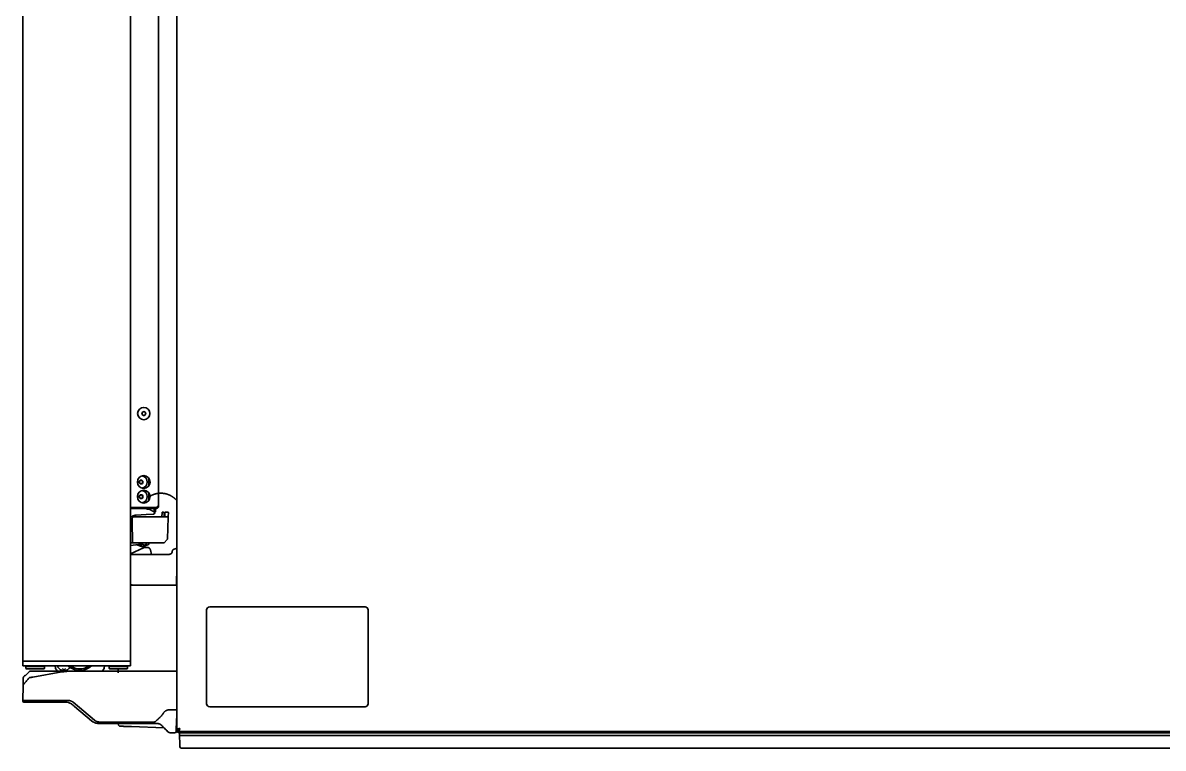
# Model space of a CAD drawing. Header units: inches. Extents: x 786 to 5593, y 691 to 5453.
# Drawn here: x 2128 to 2869, y 2755 to 3227 of the extents above; entities that cross this region are included whole.
import ezdxf

# ---------------------------------------------------------------- set-up
doc = ezdxf.new("R2010")
doc.units = ezdxf.units.IN
doc.layers.add('1', color=7, linetype='Continuous', true_color=0xffffff)
doc.layers.add('4', color=7, linetype='Continuous', true_color=0xffffff)

msp = doc.modelspace()

# ---------------------------------------------------------------- linework, layer by layer
at = {"layer": '1', "color": 7, "linetype": 'Continuous', "lineweight": 35}
for p, q in [((2128.22, 2811.65), (2128.22, 3926.16)), ((2198.22, 2811.65), (2198.22, 3926.16)), ((2228.22, 2767.25), (2228.22, 3912.86)), ((2216.42, 3881.66), (2216.42, 3221.73)), ((2216.42, 3221.73), (2216.42, 2913.65)), ((2210.01, 2930.78), (2210.01, 2925.53)), ((2210.01, 2921.28), (2210.01, 2916.03)), ((2216.39, 2913.3), (2216.42, 2912.74)), ((2199.41, 2905.9), (2198.15, 2905.08)), ((2212.33, 2911.65), (2198.22, 2911.65)), ((2213.71, 2910.85), (2198.22, 2910.85)), ((2208.38, 2907.05), (2201.89, 2906.71)), ((2204.59, 2910.85), (2208.34, 2910.65)), ((2213.12, 2907.3), (2208.38, 2907.05)), ((2212.33, 2911.65), (2212.58, 2911.65)), ((2212.58, 2911.65), (2214.44, 2911.65)), ((2214.44, 2909.85), (2213.17, 2909.85)), ((2214.62, 2910.85), (2213.71, 2910.85)), ((2214.07, 2908.9), (2214.07, 2908.29)), ((2214.51, 2910.85), (2214.51, 2908.85)), ((2214.62, 2911.65), (2214.62, 2910.85)), ((2216.2, 2912.73), (2216.42, 2912.74)), ((2218.53, 2905.6), (2218.57, 2906.06)), ((2218.57, 2906.06), (2218.73, 2907.89)), ((2218.73, 2907.89), (2218.77, 2908.41)), ((2218.97, 2908.6), (2219.55, 2908.6)), ((2220.05, 2908.1), (2220.06, 2907.66)), ((2220.06, 2907.66), (2220.09, 2905.84)), ((2210.72, 2905.63), (2210.72, 2905.6)), ((2215.72, 2905.6), (2215.72, 2905.63)), ((2220.09, 2905.84), (2220.09, 2905.6)), ((2205.2, 2887.82), (2198.15, 2886.83)), ((2205.31, 2886.35), (2202.37, 2887.43)), ((2205.84, 2888.6), (2205.84, 2888.59)), ((2209.83, 2887.5), (2206.68, 2886.35)), ((2209.99, 2887.74), (2209.99, 2888.6)), ((2350.64, 2847.02), (2249.64, 2847.02)), ((2247.64, 2845.02), (2247.64, 2784.02)), ((2352.64, 2784.02), (2352.64, 2845.02)), ((2128.22, 2811.65), (2130.22, 2811.65)), ((2128.22, 2808.65), (2128.22, 2811.65)), ((2130.22, 2811.65), (2128.22, 2811.65)), ((2130.22, 2811.65), (2196.22, 2811.65)), ((2196.22, 2811.65), (2130.22, 2811.65)), ((2196.22, 2811.65), (2198.22, 2811.65)), ((2198.22, 2811.65), (2196.22, 2811.65)), ((2198.22, 2811.65), (2198.22, 2808.65)), ((2130.22, 2808.65), (2128.22, 2808.65)), ((2130.47, 2808.65), (2130.22, 2808.4)), ((2130.22, 2808.65), (2196.22, 2808.65)), ((2130.22, 2808.4), (2130.22, 2806.9)), ((2142.22, 2808.4), (2130.22, 2808.4)), ((2130.22, 2806.9), (2130.47, 2806.65)), ((2136.22, 2806.9), (2130.22, 2806.9)), ((2130.47, 2806.65), (2136.22, 2806.65)), ((2134.72, 2801.37), (2153.57, 2804.69)), ((2135.42, 2805.15), (2157.7, 2805.15)), ((2142.22, 2806.9), (2136.22, 2806.9)), ((2136.22, 2806.65), (2141.97, 2806.65)), ((2142.22, 2808.4), (2141.97, 2808.65)), ((2141.97, 2806.65), (2142.22, 2806.9)), ((2142.22, 2806.9), (2142.22, 2808.4)), ((2149.22, 2808.65), (2149.5, 2807.06)), ((2150.47, 2805.72), (2150.48, 2805.15)), ((2150.95, 2808.25), (2150.95, 2808.05)), ((2152.65, 2806.17), (2152.65, 2806.21)), ((2157.25, 2806.21), (2157.25, 2806.17)), ((2160.84, 2805.15), (2164.91, 2805.15)), ((2165.89, 2805.15), (2174.74, 2805.15)), ((2174.74, 2805.15), (2211.59, 2805.15)), ((2179.83, 2805.15), (2179.84, 2805.72)), ((2180.94, 2807.06), (2181.22, 2808.65)), ((2184.47, 2808.65), (2184.22, 2808.4)), ((2184.22, 2808.4), (2184.22, 2806.9)), ((2196.22, 2808.4), (2184.22, 2808.4)), ((2184.22, 2806.9), (2184.47, 2806.65)), ((2190.22, 2806.9), (2184.22, 2806.9)), ((2184.47, 2806.65), (2190.22, 2806.65)), ((2196.22, 2806.9), (2190.22, 2806.9)), ((2190.22, 2806.65), (2195.97, 2806.65)), ((2196.22, 2808.4), (2195.97, 2808.65)), ((2195.97, 2806.65), (2196.22, 2806.9)), ((2198.22, 2808.65), (2196.22, 2808.65)), ((2196.22, 2806.9), (2196.22, 2808.4)), ((2211.59, 2805.15), (2223.98, 2805.15)), ((2223.98, 2805.15), (2228.16, 2805.15)), ((2128.15, 2786.15), (2128.32, 2795.89)), ((2128.32, 2795.89), (2128.41, 2800.74)), ((2128.15, 2786.15), (2135.15, 2786.15)), ((2128.16, 2785.88), (2128.15, 2786.15)), ((2155.78, 2785.15), (2128.91, 2785.15)), ((2135.15, 2786.15), (2157.7, 2786.15)), ((2160.91, 2784.98), (2174.81, 2773.32)), ((2172.78, 2773.02), (2161.66, 2782.35)), ((2223.66, 2780.15), (2226.55, 2780.15)), ((2226.55, 2780.15), (2227.93, 2780.15)), ((2227.93, 2780.15), (2228.16, 2780.15)), ((2249.64, 2782.02), (2350.64, 2782.02)), ((2219.12, 2777.29), (2219.33, 2777.65)), ((2228.05, 2773.97), (2227.91, 2765.88)), ((2213.27, 2771.15), (2177.92, 2771.15)), ((2178.02, 2772.15), (2213.27, 2772.15)), ((2178.89, 2771.15), (2178.82, 2771.15)), ((2218.17, 2770.13), (2218.03, 2770.27)), ((2226.14, 2765.15), (2224.4, 2765.15)), ((2227.97, 2769.54), (2228.03, 2769.5)), ((2228.15, 2772.27), (2228.02, 2772.31)), ((2228.15, 2772.28), (2228.14, 2772.28)), ((2228.15, 2769.87), (2228.15, 2769.87)), ((2228.15, 2766.93), (2228.15, 2767.09)), ((2228.15, 2766.75), (2228.15, 2766.93)), ((2228.95, 2766.75), (2228.15, 2766.75)), ((2228.95, 2766.93), (2228.95, 2767.09)), ((2228.95, 2766.93), (2228.95, 2766.75)), ((2228.95, 2766.75), (2229.3, 2766.75)), ((2228.96, 2766.75), (2229.14, 2766.75)), ((2228.96, 2765.95), (2228.96, 2766.75)), ((2229.14, 2765.95), (2228.96, 2765.95)), ((2229.3, 2766.75), (2229.14, 2766.75)), ((2229.3, 2765.95), (2229.14, 2765.95)), ((2229.15, 2767.15), (2229.84, 2767.15)), ((3049.13, 2766), (2229.44, 2766)), ((2229.95, 2765.15), (2229.95, 2765.95)), ((3047.64, 2765.2), (2229.95, 2765.2)), ((2229.95, 2765.15), (2233.95, 2765.15)), ((2230.27, 2756.11), (2229.95, 2765.15)), ((2233.95, 2765.15), (2229.95, 2765.15)), ((2233.95, 2765.15), (2319.96, 2765.15)), ((3047.37, 2763.3), (2230.02, 2763.3)), ((2233.95, 2755.15), (2231.27, 2755.15)), ((2319.64, 2755.15), (2233.95, 2755.15)), ((2319.64, 2755.15), (2955.94, 2755.14))]:
    msp.add_line(p, q, dxfattribs=at)
for centre, radius in [((2206.79, 2972.65), 4), ((2206.79, 2972.65), 1.25), ((2206.79, 2972.65), 1.15), ((2206.79, 2928.15), 4.15), ((2205.01, 2928.15), 1.25), ((2205.01, 2928.15), 1.15), ((2206.79, 2918.65), 4.15), ((2205.01, 2918.65), 1.25), ((2205.01, 2918.65), 1.15)]:
    msp.add_circle(centre, radius, dxfattribs=at)
for centre, radius, start, end in [((2205.01, 2928.15), 4, 277.74562, 82.26), ((2205.01, 2918.65), 4, 277.74562, 82.26), ((2202.15, 2901.71), 5, 93, 123.15382), ((2208.81, 2910.65), 0.2, 354.78409, 90), ((2213.07, 2908.29), 1, 273, 0), ((2218.97, 2908.4), 0.2, 90, 175), ((2219.55, 2908.1), 0.5, 1, 90), ((2205.09, 2888.57), 0.75, 278, 2), ((2205.99, 2890.7), 3.74, 309.37906, 326.46544), ((2249.64, 2845.02), 2, 90, 180), ((2350.64, 2845.02), 2, 0, 90), ((2151.47, 2807.41), 2, 190, 222.89584), ((2148.54, 2804.69), 2, 1, 42.89584), ((2151.35, 2808.25), 0.4, 90, 180), ((2151.35, 2808.05), 0.4, 180, 210.30118), ((2155.15, 2810.27), 4.8, 210.30118, 238.41865), ((2154.95, 2809.95), 3.78, 262.39595, 269.99653), ((2154.95, 2809.95), 3.78, 270.00345, 277.60407), ((2154.76, 2810.27), 4.8, 301.58373, 327.73823), ((2165.22, 2816.65), 11, 226.65375, 270), ((2165.22, 2816.65), 10, 233.12812, 270), ((2165.22, 2816.65), 11, 270, 313.34176), ((2165.22, 2816.65), 10, 270, 306.87188), ((2181.9, 2804.69), 2, 137.10416, 179), ((2178.97, 2807.41), 2, 317.10416, 350), ((2128.91, 2785.9), 0.75, 181, 270), ((2155.78, 2778.15), 7, 55.52809, 90), ((2249.64, 2784.02), 2, 180, 270), ((2350.64, 2784.02), 2, 270, 0), ((2177.92, 2779.15), 8, 230, 261.87342), ((2229.54, 2773.8), 1.5, 157.8745, 179), ((2224.4, 2768.15), 3, 230.30824, 270), ((2227.16, 2765.9), 0.75, 270, 359), ((2229.95, 2766.95), 1.8, 186.31547, 270), ((2231.51, 2769.15), 2, 215.96577, 227.82452), ((2229.95, 2767.75), 0.25, 0, 90), ((2231.27, 2756.15), 1, 182, 270)]:
    msp.add_arc(centre, radius, start, end, dxfattribs=at)
for centre, major_axis, ratio, start_param, end_param in [((2214.44, 2913.65), (0, 2), 0.990268, 3.141593, 4.712389), ((2205.99, 2890.72), (3.62, 0.87), 0.997235, 3.879272, 4.177379), ((2205.73, 2890.75), (0.81, 3.6), 0.902278, 3.129444, 3.24631), ((2205.44, 2890.75), (0.38, 3.67), 0.420739, 3.280106, 3.396972), ((2205.99, 2888.23), (0, -2), 0.999828, 5.934175, 6.632196), ((2205.7, 2890.72), (0.27, 3.72), 0.017407, 3.440796, 3.813517), ((2206.29, 2890.72), (0.27, -3.72), 0.017407, 5.611261, 5.983982), ((2206.55, 2890.75), (0.38, -3.67), 0.420739, 6.027806, 6.144672), ((2206.25, 2890.75), (0.81, -3.6), 0.902278, 6.178468, 6.295334), ((2206, 2890.72), (3.62, -0.87), 0.997235, 5.247399, 5.62012), ((2215.91, 2768.15), (-2.13, 2.11), 0.999844, 4.708305, 4.71975)]:
    msp.add_ellipse(centre, major_axis=major_axis, ratio=ratio, start_param=start_param, end_param=end_param, dxfattribs=at)
msp.add_rational_spline([(2210.93, 2919), (2212.22, 2919.75), (2213.57, 2920.31), (2214.96, 2920.67), (2216.41, 2920.82), (2219.74, 2921.18), (2223.01, 2920.47), (2225.84, 2918.79), (2228, 2916.42), (2228.04, 2916.38), (2228.09, 2916.34), (2228.14, 2916.31), (2228.2, 2916.28)], [1, 1, 1, 1, 1, 0.965343877151, 0.968694302166, 1.01005127505, 1.08941479579, 1.07286731984, 1.06368160608, 1.06185765452, 1.06739546515], degree=4, knots=[-0.441978, -0.441978, -0.441978, -0.441978, -0.441978, 0, 0, 0, 0, 0.982252, 0.982252, 0.982252, 0.982252, 1, 1, 1, 1, 1], dxfattribs=at)
for points, knots in [([(2208.34, 2910.65), (2208.36, 2910.65), (2208.39, 2910.65), (2208.45, 2910.65), (2208.47, 2910.65), (2208.53, 2910.64), (2208.56, 2910.64), (2208.61, 2910.64), (2208.64, 2910.64), (2208.69, 2910.64), (2208.72, 2910.63), (2208.77, 2910.63), (2208.8, 2910.63), (2208.85, 2910.63), (2208.87, 2910.63), (2208.92, 2910.62), (2208.95, 2910.62), (2209, 2910.62), (2209.02, 2910.62), (2209.07, 2910.62), (2209.09, 2910.61), (2209.14, 2910.61), (2209.16, 2910.61), (2209.21, 2910.61), (2209.23, 2910.61), (2209.3, 2910.6), (2209.34, 2910.6), (2209.42, 2910.6), (2209.46, 2910.6), (2209.52, 2910.59), (2209.54, 2910.59), (2209.57, 2910.59), (2209.59, 2910.59), (2209.64, 2910.59), (2209.67, 2910.58), (2209.73, 2910.58), (2209.76, 2910.58), (2209.8, 2910.58), (2209.83, 2910.58), (2209.86, 2910.57), (2209.87, 2910.57), (2209.88, 2910.57), (2209.89, 2910.57), (2209.91, 2910.57), (2209.93, 2910.57), (2209.94, 2910.57), (2209.95, 2910.57), (2209.95, 2910.57), (2209.96, 2910.57), (2209.96, 2910.57), (2209.97, 2910.57), (2209.97, 2910.57), (2209.97, 2910.57), (2209.97, 2910.57)], [0, 0, 0, 0, 0.031362, 0.031362, 0.062725, 0.062725, 0.094087, 0.094087, 0.125449, 0.125449, 0.156812, 0.156812, 0.188174, 0.188174, 0.219536, 0.219536, 0.250899, 0.250899, 0.282261, 0.282261, 0.313623, 0.313623, 0.344986, 0.344986, 0.376348, 0.376348, 0.439073, 0.439073, 0.501797, 0.501797, 0.53316, 0.53316, 0.564522, 0.564522, 0.627247, 0.627247, 0.689971, 0.689971, 0.752696, 0.752696, 0.784058, 0.784058, 0.815421, 0.815421, 0.878145, 0.878145, 0.909508, 0.909508, 0.94087, 0.94087, 0.972232, 0.972232, 1, 1, 1, 1]), ([(2208.35, 2910.57), (2208.35, 2910.6), (2208.35, 2910.62), (2208.34, 2910.65), (2208.34, 2910.65), (2208.34, 2910.65)], [0, 0, 0, 0, 0.5, 0.5, 1, 1, 1, 1]), ([(2209.97, 2910.57), (2210.02, 2910.57), (2210.08, 2910.56), (2210.19, 2910.52), (2210.24, 2910.5), (2210.29, 2910.48)], [0, 0, 0, 0, 0.5, 0.5, 1, 1, 1, 1]), ([(2213.68, 2909.56), (2213.74, 2909.53), (2213.8, 2909.49), (2213.89, 2909.39), (2213.93, 2909.34), (2214, 2909.23), (2214.03, 2909.16), (2214.06, 2909.04), (2214.07, 2908.97), (2214.07, 2908.9)], [0, 0, 0, 0, 0.25, 0.25, 0.5, 0.5, 0.75, 0.75, 1, 1, 1, 1]), ([(2216.41, 2912.54), (2216.41, 2912.44), (2216.39, 2912.34), (2216.35, 2912.13), (2216.31, 2912.03), (2216.26, 2911.91), (2216.25, 2911.88), (2216.22, 2911.83), (2216.18, 2911.76), (2216.14, 2911.69), (2216.05, 2911.55), (2215.98, 2911.46), (2215.88, 2911.36), (2215.85, 2911.34), (2215.81, 2911.3), (2215.75, 2911.25), (2215.68, 2911.19), (2215.53, 2911.1), (2215.43, 2911.04), (2215.29, 2910.98), (2215.26, 2910.97), (2215.21, 2910.95), (2215.18, 2910.94), (2215.09, 2910.91), (2214.98, 2910.88), (2214.86, 2910.87), (2214.77, 2910.86), (2214.74, 2910.85), (2214.68, 2910.85), (2214.65, 2910.85), (2214.62, 2910.85)], [0, 0, 0, 0, 0.125, 0.125, 0.25, 0.25, 0.28125, 0.28125, 0.3125, 0.375, 0.375, 0.5, 0.5, 0.53125, 0.53125, 0.5625, 0.625, 0.625, 0.75, 0.75, 0.78125, 0.78125, 0.8125, 0.8125, 0.875, 0.9375, 0.9375, 0.96875, 0.96875, 1, 1, 1, 1]), ([(2214.62, 2911.65), (2214.69, 2911.65), (2214.77, 2911.66), (2214.86, 2911.68), (2214.87, 2911.68), (2214.91, 2911.69), (2214.93, 2911.7), (2214.98, 2911.72), (2215.01, 2911.73), (2215.05, 2911.75), (2215.07, 2911.76), (2215.08, 2911.76)], [0, 0, 0, 0, 0.453001, 0.453001, 0.566251, 0.566251, 0.679502, 0.679502, 0.906002, 0.906002, 1, 1, 1, 1]), ([(2205.53, 2887.8), (2205.56, 2887.8), (2205.6, 2887.8), (2205.68, 2887.8), (2205.76, 2887.8), (2205.84, 2887.8), (2205.91, 2887.8), (2205.95, 2887.8), (2206.07, 2887.8), (2206.15, 2887.8), (2206.27, 2887.8), (2206.31, 2887.8), (2206.38, 2887.8), (2206.42, 2887.8), (2206.46, 2887.8)], [0, 0, 0, 0, 0.125, 0.125, 0.25, 0.375, 0.375, 0.5, 0.5, 0.75, 0.75, 0.875, 0.875, 1, 1, 1, 1]), ([(2209.99, 2887.74), (2209.99, 2887.73), (2209.99, 2887.72), (2209.99, 2887.71), (2209.99, 2887.7), (2209.99, 2887.69), (2209.98, 2887.67), (2209.98, 2887.65), (2209.97, 2887.64), (2209.96, 2887.61), (2209.95, 2887.6), (2209.94, 2887.58), (2209.93, 2887.57), (2209.91, 2887.55), (2209.9, 2887.55), (2209.9, 2887.54), (2209.87, 2887.52), (2209.85, 2887.51), (2209.83, 2887.5)], [0, 0, 0, 0, 0.0625, 0.0625, 0.125, 0.125, 0.25, 0.25, 0.375, 0.375, 0.5, 0.5, 0.625, 0.6875, 0.6875, 0.75, 0.75, 1, 1, 1, 1]), ([(2132.9, 2805.15), (2132.83, 2805.15), (2132.77, 2805.14), (2132.64, 2805.11), (2132.58, 2805.1), (2132.46, 2805.05), (2132.4, 2805.02), (2132.29, 2804.94), (2132.24, 2804.9), (2132.19, 2804.86)], [0, 0, 0, 0, 0.25, 0.25, 0.5, 0.5, 0.75, 0.75, 1, 1, 1, 1]), ([(2132.9, 2805.15), (2132.9, 2805.15), (2132.9, 2805.15), (2132.92, 2805.15), (2132.92, 2805.15), (2132.94, 2805.15), (2132.94, 2805.15), (2132.96, 2805.15), (2132.97, 2805.15), (2132.99, 2805.15), (2133, 2805.15), (2133.03, 2805.15), (2133.04, 2805.15), (2133.07, 2805.15), (2133.08, 2805.15), (2133.13, 2805.15), (2133.17, 2805.15), (2133.25, 2805.15), (2133.29, 2805.15), (2133.38, 2805.15), (2133.43, 2805.15), (2133.49, 2805.15), (2133.51, 2805.15), (2133.53, 2805.15), (2133.58, 2805.15), (2133.62, 2805.15), (2133.7, 2805.15), (2133.76, 2805.15), (2133.89, 2805.15), (2133.96, 2805.15), (2134.06, 2805.15), (2134.09, 2805.15), (2134.15, 2805.15), (2134.16, 2805.15), (2134.2, 2805.15), (2134.22, 2805.15), (2134.31, 2805.15), (2134.38, 2805.15), (2134.53, 2805.15), (2134.61, 2805.15), (2134.76, 2805.15), (2134.84, 2805.15), (2134.96, 2805.15), (2135, 2805.15), (2135.09, 2805.15), (2135.13, 2805.15), (2135.21, 2805.15), (2135.25, 2805.15), (2135.31, 2805.15), (2135.33, 2805.15), (2135.37, 2805.15), (2135.39, 2805.15), (2135.42, 2805.15)], [0, 0, 0, 0, 0.0625, 0.0625, 0.09375, 0.09375, 0.125, 0.125, 0.15625, 0.15625, 0.1875, 0.1875, 0.21875, 0.21875, 0.25, 0.25, 0.3125, 0.3125, 0.375, 0.375, 0.4375, 0.4375, 0.453125, 0.453125, 0.46875, 0.5, 0.5, 0.5625, 0.5625, 0.625, 0.625, 0.65625, 0.65625, 0.671875, 0.671875, 0.6875, 0.6875, 0.75, 0.75, 0.8125, 0.8125, 0.875, 0.875, 0.90625, 0.90625, 0.9375, 0.9375, 0.96875, 0.96875, 0.984375, 0.984375, 1, 1, 1, 1]), ([(2152.65, 2806.21), (2152.86, 2806.08), (2153.07, 2805.97), (2153.39, 2805.83), (2153.5, 2805.79), (2153.73, 2805.72), (2153.84, 2805.68), (2153.95, 2805.65)], [0, 0, 0, 0, 0.5, 0.5, 0.75, 0.75, 1, 1, 1, 1]), ([(2153.57, 2804.69), (2153.98, 2804.76), (2154.39, 2804.83), (2155, 2804.91), (2155.21, 2804.93), (2155.62, 2804.98), (2155.83, 2805), (2156.45, 2805.06), (2156.86, 2805.09), (2157.69, 2805.13), (2158.1, 2805.14), (2158.52, 2805.14)], [0, 0, 0, 0, 0.25, 0.25, 0.375, 0.375, 0.5, 0.5, 0.75, 0.75, 1, 1, 1, 1]), ([(2155.45, 2806.21), (2155.45, 2806.08), (2155.45, 2805.97), (2155.45, 2805.83), (2155.45, 2805.79), (2155.45, 2805.72), (2155.45, 2805.68), (2155.45, 2805.65)], [0, 0, 0, 0, 0.5, 0.5, 0.75, 0.75, 1, 1, 1, 1]), ([(2128.32, 2795.89), (2128.33, 2795.95), (2128.33, 2796.01), (2128.35, 2796.12), (2128.37, 2796.18), (2128.41, 2796.28), (2128.44, 2796.34), (2128.49, 2796.43), (2128.53, 2796.48), (2128.56, 2796.53)], [0, 0, 0, 0, 0.25, 0.25, 0.5, 0.5, 0.75, 0.75, 1, 1, 1, 1]), ([(2128.71, 2801.43), (2128.66, 2801.39), (2128.62, 2801.34), (2128.55, 2801.23), (2128.52, 2801.17), (2128.47, 2801.05), (2128.45, 2800.99), (2128.42, 2800.87), (2128.41, 2800.8), (2128.41, 2800.74)], [0, 0, 0, 0, 0.25, 0.25, 0.5, 0.5, 0.75, 0.75, 1, 1, 1, 1]), ([(2132.11, 2800.67), (2132.14, 2800.72), (2132.19, 2800.76), (2132.27, 2800.83), (2132.32, 2800.86), (2132.42, 2800.92), (2132.47, 2800.94), (2132.58, 2800.98), (2132.64, 2801), (2132.69, 2801.01)], [0, 0, 0, 0, 0.25, 0.25, 0.5, 0.5, 0.75, 0.75, 1, 1, 1, 1]), ([(2132.69, 2801.01), (2132.7, 2801.01), (2132.7, 2801.01), (2132.71, 2801.01), (2132.72, 2801.01), (2132.73, 2801.01), (2132.74, 2801.02), (2132.76, 2801.02), (2132.77, 2801.02), (2132.81, 2801.03), (2132.83, 2801.03), (2132.86, 2801.04), (2132.87, 2801.04), (2132.88, 2801.04), (2132.89, 2801.04), (2132.91, 2801.05), (2132.92, 2801.05), (2132.97, 2801.06), (2133, 2801.06), (2133.11, 2801.08), (2133.2, 2801.1), (2133.3, 2801.12), (2133.33, 2801.12), (2133.34, 2801.12), (2133.37, 2801.13), (2133.4, 2801.13), (2133.47, 2801.15), (2133.53, 2801.16), (2133.63, 2801.17), (2133.69, 2801.18), (2133.8, 2801.2), (2133.86, 2801.21), (2133.95, 2801.23), (2133.99, 2801.24), (2134.05, 2801.25), (2134.08, 2801.25), (2134.18, 2801.27), (2134.31, 2801.29), (2134.44, 2801.32), (2134.58, 2801.34), (2134.65, 2801.35), (2134.72, 2801.37)], [0, 0, 0, 0, 0.0625, 0.0625, 0.09375, 0.09375, 0.125, 0.125, 0.1875, 0.1875, 0.25, 0.25, 0.265625, 0.265625, 0.28125, 0.28125, 0.3125, 0.3125, 0.375, 0.375, 0.5, 0.515625, 0.515625, 0.53125, 0.53125, 0.5625, 0.5625, 0.625, 0.625, 0.6875, 0.6875, 0.75, 0.75, 0.78125, 0.78125, 0.8125, 0.8125, 0.875, 0.9375, 0.9375, 1, 1, 1, 1]), ([(2157.7, 2786.15), (2157.72, 2786.15), (2157.76, 2786.15), (2157.83, 2786.14), (2157.91, 2786.14), (2158, 2786.14), (2158.09, 2786.13), (2158.2, 2786.12), (2158.31, 2786.11), (2158.44, 2786.09), (2158.61, 2786.06), (2158.81, 2786.02), (2159.03, 2785.97), (2159.23, 2785.91), (2159.41, 2785.84), (2159.6, 2785.77), (2159.79, 2785.69), (2159.99, 2785.59), (2160.16, 2785.5), (2160.29, 2785.42), (2160.38, 2785.37), (2160.46, 2785.31), (2160.54, 2785.26), (2160.61, 2785.21), (2160.67, 2785.17), (2160.72, 2785.13), (2160.77, 2785.09), (2160.82, 2785.05), (2160.85, 2785.02), (2160.89, 2785), (2160.9, 2784.98), (2160.91, 2784.98)], [0, 0, 0, 0, 0.017064, 0.036815, 0.059249, 0.084363, 0.112153, 0.142614, 0.175746, 0.211544, 0.250008, 0.322378, 0.388152, 0.447354, 0.499999, 0.556663, 0.617207, 0.681642, 0.74999, 0.781923, 0.811844, 0.839751, 0.865643, 0.889519, 0.911376, 0.931211, 0.949024, 0.964812, 0.978571, 0.990302, 1, 1, 1, 1]), ([(2160.28, 2783.51), (2160.19, 2783.58), (2160.1, 2783.65), (2159.93, 2783.79), (2159.83, 2783.85), (2159.74, 2783.92)], [0, 0, 0, 0, 0.5, 0.5, 1, 1, 1, 1]), ([(2161.66, 2782.35), (2161.43, 2782.54), (2161.2, 2782.74), (2160.74, 2783.12), (2160.51, 2783.32), (2160.28, 2783.51)], [0, 0, 0, 0, 0.5, 0.5, 1, 1, 1, 1]), ([(2219.33, 2777.65), (2219.34, 2777.66), (2219.35, 2777.68), (2219.38, 2777.73), (2219.42, 2777.8), (2219.47, 2777.87), (2219.53, 2777.97), (2219.61, 2778.08), (2219.7, 2778.2), (2219.8, 2778.32), (2219.91, 2778.45), (2220.02, 2778.57), (2220.16, 2778.71), (2220.35, 2778.9), (2220.62, 2779.12), (2220.9, 2779.32), (2221.15, 2779.47), (2221.42, 2779.62), (2221.73, 2779.76), (2222.06, 2779.89), (2222.31, 2779.96), (2222.51, 2780.01), (2222.66, 2780.05), (2222.83, 2780.08), (2222.97, 2780.1), (2223.09, 2780.11), (2223.17, 2780.12), (2223.24, 2780.13), (2223.31, 2780.13), (2223.38, 2780.14), (2223.44, 2780.14), (2223.49, 2780.14), (2223.54, 2780.14), (2223.59, 2780.14), (2223.62, 2780.15), (2223.65, 2780.15), (2223.66, 2780.15)], [0, 0, 0, 0, 0.0061, 0.01531, 0.027667, 0.04322, 0.062032, 0.084179, 0.109751, 0.139649, 0.168791, 0.197137, 0.224648, 0.276341, 0.344632, 0.418422, 0.469345, 0.515612, 0.598152, 0.668476, 0.730211, 0.758888, 0.790823, 0.826032, 0.864529, 0.882031, 0.898505, 0.913948, 0.928354, 0.941722, 0.954048, 0.96533, 0.975568, 0.984759, 0.992903, 1, 1, 1, 1]), ([(2174.81, 2773.32), (2174.82, 2773.3), (2174.85, 2773.28), (2174.91, 2773.23), (2174.98, 2773.18), (2175.06, 2773.12), (2175.15, 2773.05), (2175.26, 2772.98), (2175.39, 2772.9), (2175.54, 2772.8), (2175.73, 2772.7), (2175.93, 2772.6), (2176.12, 2772.52), (2176.31, 2772.45), (2176.49, 2772.38), (2176.69, 2772.32), (2176.91, 2772.27), (2177.1, 2772.23), (2177.23, 2772.21), (2177.31, 2772.2), (2177.39, 2772.19), (2177.46, 2772.18), (2177.53, 2772.17), (2177.59, 2772.16), (2177.65, 2772.16), (2177.71, 2772.16), (2177.76, 2772.15), (2177.82, 2772.15), (2177.86, 2772.15), (2177.91, 2772.15), (2177.95, 2772.15), (2177.99, 2772.15), (2178.01, 2772.15), (2178.02, 2772.15)], [0, 0, 0, 0, 0.015307, 0.035184, 0.059623, 0.088618, 0.12216, 0.160242, 0.20286, 0.250007, 0.318362, 0.382801, 0.443341, 0.499998, 0.55265, 0.611855, 0.677626, 0.749989, 0.773387, 0.795826, 0.817305, 0.837824, 0.857382, 0.87598, 0.893616, 0.91029, 0.926001, 0.940748, 0.954531, 0.967348, 0.9792, 0.990084, 1, 1, 1, 1]), ([(2219.09, 2777.23), (2218.93, 2777.01), (2218.77, 2776.8), (2218.43, 2776.38), (2218.26, 2776.18), (2217.89, 2775.77), (2217.69, 2775.58), (2217.29, 2775.18), (2217.09, 2774.98), (2216.77, 2774.68), (2216.66, 2774.58), (2216.5, 2774.43), (2216.45, 2774.38), (2216.34, 2774.28), (2216.28, 2774.23), (2216.01, 2773.98), (2215.79, 2773.78), (2215.35, 2773.37), (2215.13, 2773.17), (2214.69, 2772.75), (2214.47, 2772.54), (2214.25, 2772.33)], [0, 0, 0, 0, 0.125, 0.125, 0.25, 0.25, 0.375, 0.375, 0.5, 0.5, 0.5625, 0.5625, 0.59375, 0.59375, 0.625, 0.625, 0.75, 0.75, 0.875, 0.875, 1, 1, 1, 1]), ([(2177.92, 2771.15), (2177.83, 2771.15), (2177.73, 2771.15), (2177.54, 2771.15), (2177.45, 2771.16), (2177.17, 2771.18), (2176.98, 2771.2), (2176.79, 2771.23)], [0, 0, 0, 0, 0.25, 0.25, 0.5, 0.5, 1, 1, 1, 1]), ([(2214.05, 2772.21), (2214.04, 2772.21), (2214.02, 2772.2), (2213.98, 2772.2), (2213.95, 2772.19), (2213.91, 2772.19), (2213.88, 2772.18), (2213.85, 2772.18), (2213.81, 2772.18), (2213.78, 2772.17), (2213.75, 2772.17), (2213.72, 2772.17), (2213.69, 2772.16), (2213.66, 2772.16), (2213.64, 2772.16), (2213.61, 2772.16), (2213.58, 2772.16), (2213.55, 2772.15), (2213.53, 2772.15), (2213.5, 2772.15), (2213.48, 2772.15), (2213.45, 2772.15), (2213.43, 2772.15), (2213.41, 2772.15), (2213.39, 2772.15), (2213.37, 2772.15), (2213.34, 2772.15), (2213.32, 2772.15), (2213.31, 2772.15), (2213.29, 2772.15), (2213.27, 2772.15), (2213.27, 2772.15)], [0, 0, 0, 0, 0.045822, 0.090837, 0.135046, 0.178447, 0.221042, 0.262828, 0.303807, 0.343977, 0.383338, 0.42189, 0.459633, 0.496565, 0.532688, 0.567999, 0.602498, 0.636186, 0.669061, 0.701124, 0.732373, 0.762807, 0.792428, 0.821233, 0.849223, 0.876396, 0.902752, 0.928292, 0.953013, 0.976916, 1, 1, 1, 1]), ([(2214.05, 2772.21), (2214.06, 2772.21), (2214.07, 2772.21), (2214.09, 2772.22), (2214.1, 2772.22), (2214.13, 2772.23), (2214.14, 2772.24), (2214.17, 2772.26), (2214.18, 2772.26), (2214.19, 2772.27), (2214.2, 2772.28), (2214.23, 2772.3), (2214.24, 2772.31), (2214.25, 2772.33)], [0, 0, 0, 0, 0.125, 0.125, 0.25, 0.25, 0.5, 0.5, 0.625, 0.625, 0.75, 0.75, 1, 1, 1, 1]), ([(2216.87, 2770.95), (2216.83, 2770.96), (2216.79, 2770.97), (2216.69, 2771), (2216.64, 2771.01), (2216.5, 2771.05), (2216.4, 2771.07), (2216.19, 2771.11), (2216.08, 2771.12), (2215.86, 2771.14), (2215.75, 2771.15), (2215.63, 2771.15)], [0, 0, 0, 0, 0.125, 0.125, 0.25, 0.25, 0.5, 0.5, 0.75, 0.75, 1, 1, 1, 1]), ([(2218.01, 2770.29), (2217.98, 2770.32), (2217.95, 2770.35), (2217.88, 2770.41), (2217.85, 2770.44), (2217.74, 2770.52), (2217.67, 2770.58), (2217.53, 2770.68), (2217.45, 2770.72), (2217.29, 2770.81), (2217.2, 2770.86), (2217.07, 2770.91), (2217.03, 2770.93), (2216.96, 2770.96), (2216.93, 2770.97), (2216.89, 2770.98), (2216.86, 2770.99), (2216.75, 2771.03), (2216.65, 2771.06), (2216.45, 2771.1), (2216.35, 2771.12), (2216.13, 2771.14), (2216.02, 2771.15), (2215.91, 2771.15)], [0, 0, 0, 0, 0.0625, 0.0625, 0.125, 0.125, 0.25, 0.25, 0.375, 0.375, 0.5, 0.5, 0.5625, 0.5625, 0.59375, 0.59375, 0.625, 0.625, 0.75, 0.75, 0.875, 0.875, 1, 1, 1, 1]), ([(2222.28, 2766.02), (2221.93, 2766.37), (2221.59, 2766.71), (2220.9, 2767.4), (2220.56, 2767.74), (2219.87, 2768.43), (2219.53, 2768.77), (2219.02, 2769.28), (2218.85, 2769.45), (2218.51, 2769.79), (2218.34, 2769.96), (2218.17, 2770.13)], [0, 0, 0, 0, 0.25, 0.25, 0.5, 0.5, 0.75, 0.75, 0.875, 0.875, 1, 1, 1, 1]), ([(2227, 2765.15), (2226.92, 2765.15), (2226.76, 2765.15), (2226.54, 2765.15), (2226.4, 2765.15), (2226.3, 2765.15), (2226.26, 2765.15), (2226.2, 2765.15), (2226.17, 2765.15), (2226.14, 2765.15)], [0, 0, 0, 0, 0.25, 0.5, 0.75, 0.75, 0.875, 0.875, 1, 1, 1, 1]), ([(2227.98, 2770.01), (2228, 2769.97), (2228.01, 2769.94), (2228.04, 2769.91), (2228.04, 2769.91), (2228.05, 2769.9), (2228.06, 2769.89), (2228.08, 2769.88), (2228.09, 2769.87), (2228.11, 2769.86), (2228.13, 2769.86), (2228.15, 2769.86)], [0, 0, 0, 0, 0.327638, 0.327638, 0.421517, 0.421517, 0.515396, 0.515396, 0.703154, 0.703154, 1, 1, 1, 1]), ([(2228.15, 2767.09), (2228.15, 2767.12), (2228.17, 2767.16), (2228.21, 2767.23), (2228.24, 2767.27), (2228.32, 2767.34), (2228.37, 2767.38), (2228.49, 2767.46), (2228.55, 2767.49), (2228.71, 2767.57), (2228.79, 2767.6), (2228.97, 2767.68), (2229.06, 2767.71), (2229.26, 2767.79), (2229.37, 2767.82), (2229.58, 2767.9), (2229.69, 2767.94), (2229.81, 2767.97)], [0, 0, 0, 0, 0.125, 0.125, 0.25, 0.25, 0.375, 0.375, 0.5, 0.5, 0.625, 0.625, 0.75, 0.75, 0.875, 0.875, 1, 1, 1, 1]), ([(2228.95, 2767.09), (2228.95, 2767.16), (2228.98, 2767.23), (2229.07, 2767.38), (2229.14, 2767.46), (2229.3, 2767.6), (2229.4, 2767.68), (2229.63, 2767.82), (2229.75, 2767.9), (2229.87, 2767.97)], [0, 0, 0, 0, 0.25, 0.25, 0.5, 0.5, 0.75, 0.75, 1, 1, 1, 1]), ([(2230.18, 2767.66), (2230.11, 2767.54), (2230.03, 2767.42), (2229.89, 2767.19), (2229.81, 2767.09), (2229.66, 2766.93), (2229.59, 2766.86), (2229.44, 2766.77), (2229.37, 2766.75), (2229.3, 2766.75)], [0, 0, 0, 0, 0.25, 0.25, 0.5, 0.5, 0.75, 0.75, 1, 1, 1, 1]), ([(2230.18, 2767.6), (2230.14, 2767.49), (2230.11, 2767.37), (2230.03, 2767.16), (2230, 2767.05), (2229.92, 2766.85), (2229.89, 2766.76), (2229.81, 2766.58), (2229.78, 2766.5), (2229.7, 2766.35), (2229.66, 2766.28), (2229.59, 2766.16), (2229.55, 2766.11), (2229.48, 2766.03), (2229.44, 2766), (2229.37, 2765.96), (2229.33, 2765.95), (2229.3, 2765.95)], [0, 0, 0, 0, 0.125, 0.125, 0.25, 0.25, 0.375, 0.375, 0.5, 0.5, 0.625, 0.625, 0.75, 0.75, 0.875, 0.875, 1, 1, 1, 1]), ([(2229.81, 2767.97), (2229.82, 2767.98), (2229.84, 2767.98), (2229.88, 2767.99), (2229.92, 2767.99), (2229.94, 2768), (2229.95, 2768)], [0, 0, 0, 0, 0.244951, 0.494182, 0.746344, 1, 1, 1, 1]), ([(2230.2, 2767.75), (2230.2, 2767.73), (2230.2, 2767.71), (2230.2, 2767.67), (2230.19, 2767.63), (2230.18, 2767.61), (2230.18, 2767.6)], [0, 0, 0, 0, 0.253656, 0.505818, 0.755049, 1, 1, 1, 1])]:
    msp.add_open_spline(points, degree=3, knots=knots, dxfattribs=at)
for points, degree in [([(2213.75, 2908.56), (2210.29, 2910.48)], 1), ([(2216.42, 2912.74), (2216.42, 2912.67), (2216.42, 2912.61), (2216.41, 2912.54)], 3), ([(2128.71, 2801.43), (2132.19, 2804.86)], 1), ([(2153.89, 2806.65), (2153.91, 2806.65), (2153.97, 2806.64), (2154.04, 2806.64), (2154.11, 2806.63), (2154.18, 2806.63), (2154.25, 2806.64), (2154.32, 2806.64), (2154.37, 2806.65), (2154.39, 2806.65)], 3), ([(2154.45, 2805.65), (2154.45, 2805.67), (2154.45, 2805.7), (2154.45, 2805.75), (2154.45, 2805.8), (2154.45, 2805.87), (2154.45, 2805.93), (2154.45, 2806.01), (2154.45, 2806.09), (2154.45, 2806.17), (2154.45, 2806.21)], 3), ([(2155.39, 2806.65), (2155.41, 2806.65), (2155.46, 2806.64), (2155.53, 2806.64), (2155.6, 2806.63), (2155.67, 2806.63), (2155.75, 2806.64), (2155.82, 2806.64), (2155.86, 2806.65), (2155.89, 2806.65)], 3), ([(2155.95, 2805.65), (2156.01, 2805.67), (2156.12, 2805.7), (2156.28, 2805.75), (2156.44, 2805.8), (2156.59, 2805.87), (2156.74, 2805.93), (2156.9, 2806.01), (2157.07, 2806.09), (2157.19, 2806.17), (2157.25, 2806.21)], 3), ([(2157.7, 2805.15), (2158.05, 2805.15), (2158.41, 2805.15), (2158.76, 2805.15)], 3), ([(2158.78, 2805.15), (2159.47, 2805.15), (2160.16, 2805.15), (2160.84, 2805.15)], 3), ([(2164.91, 2805.15), (2165.4, 2805.15), (2165.89, 2805.15)], 2), ([(2132.11, 2800.67), (2128.56, 2796.53)], 1), ([(2219.09, 2777.23), (2219.1, 2777.25), (2219.11, 2777.27), (2219.12, 2777.29)], 3), ([(2214.05, 2771.15), (2213.79, 2771.15), (2213.53, 2771.15), (2213.27, 2771.15)], 3), ([(2215.91, 2771.15), (2215.76, 2771.15), (2215.45, 2771.15), (2214.99, 2771.15), (2214.52, 2771.15), (2214.21, 2771.15), (2214.05, 2771.15)], 3), ([(2222.48, 2765.84), (2222.41, 2765.9), (2222.34, 2765.96), (2222.28, 2766.02)], 3), ([(2228.15, 2771.57), (2228.01, 2771.58)], 1), ([(2228.15, 2767.09), (2228.95, 2767.09)], 1), ([(2229.3, 2765.95), (2229.3, 2766.75)], 1), ([(2230.2, 2767.75), (2230.2, 2767.72), (2230.2, 2767.69), (2230.18, 2767.66)], 3)]:
    msp.add_open_spline(points, degree=degree, dxfattribs=at)
at = {"layer": '4', "color": 7, "linetype": 'Continuous', "lineweight": 35}
for p, q in [((2220.43, 2905.6), (2220.46, 2906.43)), ((2220.46, 2906.43), (2220.51, 2907.67)), ((2220.51, 2907.67), (2220.52, 2908.11)), ((2221.02, 2908.6), (2222.28, 2908.6)), ((2222.74, 2906.4), (2222.69, 2905.08)), ((2222.78, 2907.64), (2222.74, 2906.4)), ((2222.78, 2907.97), (2222.78, 2908.11)), ((2222.78, 2907.73), (2222.78, 2907.64)), ((2222.79, 2907.95), (2222.79, 2907.85)), ((2222.79, 2907.85), (2222.79, 2907.89)), ((2199.26, 2904.01), (2199.26, 2903.2)), ((2199.44, 2889.08), (2199.26, 2902.37)), ((2200.35, 2905.6), (2205.88, 2905.6)), ((2205.88, 2905.6), (2215.79, 2905.6)), ((2215.79, 2905.6), (2218.53, 2905.6)), ((2215.79, 2905.6), (2222.19, 2905.6)), ((2219.6, 2905.6), (2220.43, 2905.6)), ((2220.82, 2905.6), (2220.92, 2905.6)), ((2222.69, 2905.08), (2222.21, 2891.2)), ((2198.19, 2888.6), (2198.15, 2888.6)), ((2198.15, 2881.45), (2206.55, 2885.36)), ((2199.94, 2888.6), (2198.19, 2888.6)), ((2201.7, 2888.6), (2199.94, 2888.6)), ((2215.79, 2888.6), (2201.7, 2888.6)), ((2211.09, 2884.16), (2211.9, 2881.15)), ((2219.94, 2888.74), (2215.79, 2888.6)), ((2222.06, 2890.87), (2219.94, 2888.74)), ((2226.56, 2884.57), (2227.82, 2885.02)), ((2198.16, 2881.15), (2223.27, 2881.15)), ((2228.15, 2870.58), (2228.15, 2870.59)), ((2228.15, 2866.89), (2228.06, 2861.64)), ((2199.29, 2861.15), (2198.15, 2861.15)), ((2227.56, 2861.15), (2199.29, 2861.15)), ((2228.15, 2861.05), (2225.29, 2861.15)), ((2225.4, 2861.15), (2225.36, 2861.14)), ((2228.15, 2861.15), (2227.56, 2861.15)), ((2190.22, 2804.15), (2190.22, 2806.65)), ((2190.15, 2770.92), (2190.15, 2771.15)), ((2219.87, 2768.43), (2198.84, 2769.17)), ((2228.15, 2768.15), (2227.95, 2768.15))]:
    msp.add_line(p, q, dxfattribs=at)
for centre, radius, start, end in [((2221.02, 2908.1), 0.5, 160.46188, 178), ((2221.02, 2908.1), 0.5, 90, 160.46188), ((2222.19, 2905.1), 0.5, 358, 90), ((2221.71, 2891.22), 0.5, 315, 358), ((2199.94, 2889.1), 0.5, 182, 270), ((2209.16, 2883.65), 2, 63.48281, 90), ((2209.16, 2883.65), 2, 15, 28.53984), ((2227.9, 2884.79), 0.25, 0, 110), ((2226.11, 2860.65), 0.5, 90, 107.61328), ((2191.65, 2770.92), 1.5, 180, 246.71775), ((2191.65, 2770.92), 1.5, 246.71775, 268)]:
    msp.add_arc(centre, radius, start, end, dxfattribs=at)
for centre, major_axis, ratio, start_param, end_param in [((2206.59, 2885.09), (-2.18, 61.56), 0.113636, 1.258201, 1.282274), ((2227.81, 2861.64), (-0.25, 0.004), 0.765996, 1.584166, 3.141593), ((2227.72, 2861.45), (-0.161, 0.192), 0.60812, 2.197927, 3.141593)]:
    msp.add_ellipse(centre, major_axis=major_axis, ratio=ratio, start_param=start_param, end_param=end_param, dxfattribs=at)
for points, degree, knots in [([(2222.28, 2908.6), (2222.31, 2908.6), (2222.34, 2908.59), (2222.41, 2908.58), (2222.44, 2908.57), (2222.5, 2908.55), (2222.53, 2908.53), (2222.58, 2908.5), (2222.6, 2908.48), (2222.65, 2908.43), (2222.67, 2908.41), (2222.71, 2908.36), (2222.72, 2908.33), (2222.75, 2908.27), (2222.76, 2908.24), (2222.77, 2908.18), (2222.78, 2908.14), (2222.78, 2908.11)], 3, [0, 0, 0, 0, 0.125, 0.125, 0.25, 0.25, 0.375, 0.375, 0.5, 0.5, 0.625, 0.625, 0.75, 0.75, 0.875, 0.875, 1, 1, 1, 1]), ([(2222.78, 2908.11), (2222.78, 2908.11), (2222.78, 2908.11), (2222.78, 2908.11), (2222.78, 2908.11), (2222.78, 2908.11), (2222.78, 2908.11), (2222.78, 2908.11), (2222.78, 2908.1), (2222.78, 2908.1), (2222.78, 2908.1), (2222.78, 2908.1), (2222.78, 2908.09), (2222.78, 2908.09), (2222.78, 2908.09), (2222.78, 2908.09), (2222.78, 2908.08), (2222.78, 2908.08), (2222.78, 2908.08), (2222.78, 2908.07), (2222.78, 2908.07), (2222.78, 2908.06), (2222.78, 2908.05), (2222.79, 2908.03), (2222.79, 2908.02), (2222.79, 2908), (2222.79, 2907.99), (2222.79, 2907.98), (2222.79, 2907.97), (2222.79, 2907.96), (2222.79, 2907.95), (2222.79, 2907.95)], 3, [0, 0, 0, 0, 0.029683, 0.058828, 0.087439, 0.115518, 0.14307, 0.170096, 0.196598, 0.222578, 0.248037, 0.272976, 0.297397, 0.321298, 0.344681, 0.367544, 0.389889, 0.411714, 0.433018, 0.453802, 0.474064, 0.493804, 0.598854, 0.694698, 0.748573, 0.799072, 0.846158, 0.889804, 0.929992, 0.966719, 1, 1, 1, 1]), ([(2200.35, 2905.6), (2200.14, 2905.57), (2199.93, 2905.51), (2199.64, 2905.31), (2199.39, 2904.93), (2199.3, 2904.59), (2199.26, 2904.01)], 3, [0, 0, 0, 0, 0.180766, 0.414511, 0.692872, 1, 1, 1, 1]), ([(2206.55, 2885.36), (2206.56, 2885.37), (2206.57, 2885.37), (2206.6, 2885.39), (2206.62, 2885.4), (2206.64, 2885.41), (2206.67, 2885.41), (2206.69, 2885.42), (2206.71, 2885.43), (2206.74, 2885.44), (2206.76, 2885.45), (2206.78, 2885.46), (2206.81, 2885.47), (2206.83, 2885.48), (2206.85, 2885.49), (2206.88, 2885.49), (2206.9, 2885.5), (2206.92, 2885.51), (2206.95, 2885.52), (2206.97, 2885.52), (2207, 2885.53), (2207.02, 2885.54), (2207.04, 2885.54), (2207.07, 2885.55), (2207.09, 2885.56), (2207.12, 2885.56), (2207.14, 2885.57), (2207.16, 2885.57), (2207.19, 2885.58), (2207.21, 2885.58), (2207.24, 2885.59), (2207.26, 2885.59), (2207.28, 2885.6), (2207.31, 2885.6), (2207.33, 2885.61), (2207.36, 2885.61), (2207.38, 2885.61), (2207.41, 2885.62), (2207.43, 2885.62), (2207.45, 2885.62), (2207.48, 2885.63), (2207.5, 2885.63), (2207.53, 2885.63), (2207.55, 2885.63), (2207.58, 2885.64), (2207.6, 2885.64), (2207.63, 2885.64), (2207.65, 2885.64), (2207.67, 2885.64), (2207.7, 2885.64), (2207.72, 2885.64), (2207.75, 2885.64), (2207.77, 2885.65), (2207.8, 2885.65), (2207.81, 2885.65), (2207.82, 2885.65)], 3, [0, 0, 0, 0, 0.019176, 0.03834, 0.057492, 0.076632, 0.09576, 0.114876, 0.133981, 0.153073, 0.172153, 0.191221, 0.210278, 0.229322, 0.248355, 0.267375, 0.286384, 0.305381, 0.324366, 0.343339, 0.3623, 0.38125, 0.400187, 0.419113, 0.438027, 0.456929, 0.47582, 0.494698, 0.513565, 0.53242, 0.551263, 0.570095, 0.588915, 0.607723, 0.626519, 0.645304, 0.664077, 0.682838, 0.701588, 0.720325, 0.739052, 0.757766, 0.776469, 0.79516, 0.81384, 0.832508, 0.851165, 0.86981, 0.888443, 0.907065, 0.925675, 0.944273, 0.96286, 0.981436, 1, 1, 1, 1]), ([(2207.82, 2885.65), (2207.92, 2885.65), (2208.02, 2885.65), (2208.26, 2885.65), (2208.4, 2885.65), (2208.66, 2885.65), (2208.77, 2885.65), (2208.96, 2885.65), (2209.03, 2885.65), (2209.13, 2885.65), (2209.16, 2885.65), (2209.16, 2885.65)], 3, [0, 0, 0, 0, 0.139708, 0.139708, 0.357016, 0.357016, 0.573291, 0.573291, 0.786882, 0.786882, 1, 1, 1, 1]), ([(2211.01, 2884.21), (2210.98, 2884.35), (2210.88, 2884.64), (2210.61, 2885.03), (2210.24, 2885.35), (2209.94, 2885.49), (2209.78, 2885.55)], 3, [0, 0, 0, 0, 0.240196, 0.49127, 0.746959, 1, 1, 1, 1]), ([(2225.26, 2882.92), (2225.26, 2882.92), (2225.26, 2882.94), (2225.27, 2882.96), (2225.27, 2882.98), (2225.27, 2883), (2225.28, 2883.02), (2225.28, 2883.04), (2225.28, 2883.06), (2225.29, 2883.09), (2225.29, 2883.11), (2225.3, 2883.13), (2225.3, 2883.15), (2225.31, 2883.18), (2225.31, 2883.2), (2225.32, 2883.22), (2225.33, 2883.24), (2225.33, 2883.27), (2225.34, 2883.29), (2225.35, 2883.31), (2225.36, 2883.34), (2225.37, 2883.36), (2225.37, 2883.39), (2225.38, 2883.41), (2225.39, 2883.43), (2225.4, 2883.46), (2225.41, 2883.48), (2225.42, 2883.51), (2225.44, 2883.53), (2225.45, 2883.56), (2225.46, 2883.58), (2225.47, 2883.6), (2225.48, 2883.63), (2225.5, 2883.65), (2225.51, 2883.68), (2225.53, 2883.7), (2225.54, 2883.73), (2225.56, 2883.75), (2225.57, 2883.78), (2225.59, 2883.8), (2225.6, 2883.83), (2225.62, 2883.85), (2225.64, 2883.88), (2225.66, 2883.9), (2225.68, 2883.92), (2225.7, 2883.95), (2225.72, 2883.97), (2225.74, 2884), (2225.76, 2884.02), (2225.78, 2884.04), (2225.8, 2884.07), (2225.82, 2884.09), (2225.85, 2884.11), (2225.87, 2884.14), (2225.89, 2884.16), (2225.92, 2884.18), (2225.94, 2884.2), (2225.97, 2884.23), (2226, 2884.25), (2226.02, 2884.27), (2226.05, 2884.29), (2226.08, 2884.31), (2226.11, 2884.33), (2226.14, 2884.35), (2226.17, 2884.37), (2226.2, 2884.39), (2226.23, 2884.41), (2226.26, 2884.43), (2226.29, 2884.44), (2226.32, 2884.46), (2226.36, 2884.48), (2226.39, 2884.49), (2226.42, 2884.51), (2226.46, 2884.52), (2226.49, 2884.54), (2226.53, 2884.55), (2226.55, 2884.56), (2226.56, 2884.57)], 3, [0, 0, 0, 0, 0.00912, 0.018352, 0.027696, 0.037152, 0.046719, 0.056399, 0.066191, 0.076096, 0.086112, 0.096242, 0.106484, 0.11684, 0.127308, 0.137889, 0.148584, 0.159392, 0.170313, 0.181348, 0.192496, 0.203758, 0.215134, 0.226623, 0.238227, 0.249944, 0.261776, 0.273722, 0.285782, 0.297956, 0.310244, 0.322647, 0.335165, 0.347797, 0.360543, 0.373405, 0.386381, 0.399472, 0.412677, 0.425998, 0.439433, 0.452983, 0.466649, 0.480429, 0.494325, 0.508336, 0.522462, 0.536703, 0.55106, 0.565532, 0.580119, 0.594822, 0.60964, 0.624574, 0.639623, 0.654788, 0.670068, 0.685464, 0.700976, 0.716603, 0.732346, 0.748205, 0.76418, 0.78027, 0.796477, 0.812799, 0.829237, 0.845791, 0.862461, 0.879248, 0.89615, 0.913168, 0.930302, 0.947552, 0.964919, 0.982401, 1, 1, 1, 1]), ([(2223.27, 2881.15), (2223.28, 2881.15), (2223.3, 2881.15), (2223.32, 2881.15), (2223.34, 2881.15), (2223.36, 2881.15), (2223.39, 2881.15), (2223.41, 2881.15), (2223.43, 2881.15), (2223.45, 2881.15), (2223.47, 2881.16), (2223.5, 2881.16), (2223.52, 2881.16), (2223.54, 2881.16), (2223.56, 2881.17), (2223.58, 2881.17), (2223.6, 2881.17), (2223.62, 2881.18), (2223.64, 2881.18), (2223.66, 2881.18), (2223.68, 2881.19), (2223.7, 2881.19), (2223.72, 2881.2), (2223.74, 2881.2), (2223.76, 2881.21), (2223.78, 2881.21), (2223.8, 2881.22), (2223.82, 2881.22), (2223.84, 2881.23), (2223.86, 2881.23), (2223.87, 2881.24), (2223.89, 2881.24), (2223.91, 2881.25), (2223.93, 2881.26), (2223.95, 2881.26), (2223.96, 2881.27), (2223.98, 2881.27), (2224, 2881.28), (2224.01, 2881.29), (2224.03, 2881.29), (2224.05, 2881.3), (2224.06, 2881.31), (2224.08, 2881.32), (2224.1, 2881.32), (2224.11, 2881.33), (2224.13, 2881.34), (2224.14, 2881.34), (2224.16, 2881.35), (2224.17, 2881.36), (2224.19, 2881.37), (2224.2, 2881.37), (2224.22, 2881.38), (2224.23, 2881.39), (2224.25, 2881.4), (2224.26, 2881.41), (2224.28, 2881.41), (2224.29, 2881.42), (2224.3, 2881.43), (2224.32, 2881.44), (2224.33, 2881.45), (2224.34, 2881.46), (2224.36, 2881.46), (2224.37, 2881.47), (2224.38, 2881.48), (2224.39, 2881.49), (2224.41, 2881.5), (2224.42, 2881.51), (2224.43, 2881.51), (2224.44, 2881.52), (2224.45, 2881.53), (2224.47, 2881.54), (2224.48, 2881.55), (2224.49, 2881.56), (2224.5, 2881.56), (2224.51, 2881.57), (2224.52, 2881.58), (2224.54, 2881.6), (2224.56, 2881.62), (2224.59, 2881.64), (2224.62, 2881.67), (2224.65, 2881.7), (2224.68, 2881.73), (2224.71, 2881.75), (2224.74, 2881.78), (2224.77, 2881.81), (2224.79, 2881.84), (2224.82, 2881.87), (2224.84, 2881.9), (2224.87, 2881.94), (2224.89, 2881.97), (2224.91, 2882), (2224.94, 2882.03), (2224.96, 2882.06), (2224.98, 2882.1), (2225, 2882.13), (2225.02, 2882.16), (2225.04, 2882.2), (2225.05, 2882.23), (2225.07, 2882.27), (2225.09, 2882.3), (2225.1, 2882.34), (2225.12, 2882.37), (2225.13, 2882.41), (2225.15, 2882.44), (2225.16, 2882.48), (2225.17, 2882.51), (2225.18, 2882.55), (2225.19, 2882.58), (2225.2, 2882.62), (2225.21, 2882.65), (2225.22, 2882.69), (2225.23, 2882.71), (2225.23, 2882.72)], 3, [0, 0, 0, 0, 0.009295, 0.018532, 0.02771, 0.036829, 0.04589, 0.054891, 0.063834, 0.072718, 0.081543, 0.09031, 0.099018, 0.107667, 0.116258, 0.12479, 0.133263, 0.141678, 0.150034, 0.158331, 0.16657, 0.17475, 0.182871, 0.190934, 0.198939, 0.206885, 0.214772, 0.222601, 0.230372, 0.238084, 0.245738, 0.253333, 0.260869, 0.268348, 0.275768, 0.283129, 0.290433, 0.297678, 0.304865, 0.311993, 0.319063, 0.326075, 0.333029, 0.339925, 0.346762, 0.353541, 0.360263, 0.366926, 0.373531, 0.380078, 0.386567, 0.392998, 0.399371, 0.405687, 0.411944, 0.418144, 0.424286, 0.43037, 0.436396, 0.442364, 0.448275, 0.454129, 0.459924, 0.465663, 0.471343, 0.476966, 0.482532, 0.488041, 0.493492, 0.498886, 0.504222, 0.509502, 0.514724, 0.51989, 0.524998, 0.530049, 0.535044, 0.550186, 0.565202, 0.580092, 0.594859, 0.609503, 0.624026, 0.638429, 0.652713, 0.666881, 0.680933, 0.694872, 0.708698, 0.722413, 0.73602, 0.749519, 0.762913, 0.776203, 0.789392, 0.80248, 0.81547, 0.828364, 0.841165, 0.853873, 0.866491, 0.879021, 0.891466, 0.903827, 0.916107, 0.928309, 0.940434, 0.952485, 0.964465, 0.976376, 0.98822, 1, 1, 1, 1]), ([(2225.23, 2882.72), (2225.23, 2882.73), (2225.23, 2882.73), (2225.23, 2882.75), (2225.24, 2882.76), (2225.24, 2882.77), (2225.24, 2882.78), (2225.24, 2882.79), (2225.24, 2882.8), (2225.25, 2882.81), (2225.25, 2882.82), (2225.25, 2882.83), (2225.25, 2882.84), (2225.25, 2882.85), (2225.25, 2882.86), (2225.26, 2882.87), (2225.26, 2882.88), (2225.26, 2882.89), (2225.26, 2882.9), (2225.26, 2882.91), (2225.26, 2882.91), (2225.26, 2882.92)], 3, [0, 0, 0, 0, 0.054791, 0.109136, 0.163068, 0.216622, 0.269835, 0.322742, 0.375379, 0.427785, 0.479997, 0.532054, 0.583994, 0.635857, 0.68768, 0.739505, 0.791369, 0.843311, 0.895372, 0.947588, 1, 1, 1, 1]), ([(2228.06, 2861.64), (2228.06, 2861.63), (2228.06, 2861.63), (2228.06, 2861.62), (2228.06, 2861.61), (2228.06, 2861.6), (2228.06, 2861.59), (2228.06, 2861.58), (2228.06, 2861.57), (2228.06, 2861.56), (2228.05, 2861.55), (2228.05, 2861.54), (2228.05, 2861.53), (2228.05, 2861.52), (2228.04, 2861.51), (2228.04, 2861.5), (2228.04, 2861.49), (2228.04, 2861.48), (2228.03, 2861.47), (2228.03, 2861.47), (2228.03, 2861.46), (2228.02, 2861.45), (2228.02, 2861.44), (2228.02, 2861.43), (2228.01, 2861.43), (2228.01, 2861.42), (2228.01, 2861.41), (2228, 2861.4), (2228, 2861.4), (2227.99, 2861.39), (2227.99, 2861.38), (2227.99, 2861.38), (2227.98, 2861.37), (2227.98, 2861.36), (2227.97, 2861.36), (2227.97, 2861.35), (2227.96, 2861.35), (2227.96, 2861.34), (2227.96, 2861.34), (2227.95, 2861.33), (2227.95, 2861.32), (2227.94, 2861.32), (2227.94, 2861.31), (2227.93, 2861.31), (2227.93, 2861.3), (2227.92, 2861.3), (2227.92, 2861.29), (2227.92, 2861.29), (2227.91, 2861.29), (2227.91, 2861.28), (2227.9, 2861.28), (2227.9, 2861.27), (2227.89, 2861.27), (2227.89, 2861.27), (2227.89, 2861.26), (2227.88, 2861.26)], 3, [0, 0, 0, 0, 0.025215, 0.050184, 0.074907, 0.099384, 0.123616, 0.147602, 0.171342, 0.194837, 0.218086, 0.24109, 0.263848, 0.286362, 0.30863, 0.330654, 0.352432, 0.373966, 0.395255, 0.416299, 0.437099, 0.457654, 0.477965, 0.498032, 0.517855, 0.537435, 0.55677, 0.575862, 0.59471, 0.613316, 0.631678, 0.649797, 0.667673, 0.685307, 0.702698, 0.719847, 0.736754, 0.75342, 0.769843, 0.786026, 0.801967, 0.817667, 0.833127, 0.848347, 0.863327, 0.878067, 0.892567, 0.906829, 0.920852, 0.934636, 0.948183, 0.961492, 0.974565, 0.9874, 1, 1, 1, 1]), ([(2198.15, 2861.28), (2198.15, 2861.28), (2198.18, 2861.28), (2198.22, 2861.28), (2198.27, 2861.28), (2198.32, 2861.27), (2198.36, 2861.27), (2198.41, 2861.27), (2198.46, 2861.27), (2198.51, 2861.27), (2198.55, 2861.27), (2198.6, 2861.27), (2198.65, 2861.27), (2198.69, 2861.27), (2198.74, 2861.27), (2198.79, 2861.27), (2198.83, 2861.27), (2198.88, 2861.27), (2198.92, 2861.27), (2198.97, 2861.27), (2199.02, 2861.27), (2199.06, 2861.27), (2199.11, 2861.26), (2199.15, 2861.26), (2199.2, 2861.26), (2199.24, 2861.26), (2199.27, 2861.26), (2199.29, 2861.26)], 3, [0, 0, 0, 0, 0.02592, 0.06784, 0.109639, 0.151318, 0.192876, 0.234316, 0.275637, 0.316841, 0.357927, 0.398898, 0.439753, 0.480493, 0.521119, 0.561631, 0.602031, 0.642319, 0.682496, 0.722562, 0.762519, 0.802367, 0.842106, 0.881739, 0.921265, 0.960685, 1, 1, 1, 1]), ([(2227.88, 2861.26), (2227.88, 2861.26), (2227.88, 2861.26), (2227.87, 2861.25), (2227.86, 2861.24), (2227.85, 2861.24), (2227.84, 2861.23), (2227.83, 2861.22), (2227.82, 2861.22), (2227.81, 2861.21), (2227.8, 2861.2), (2227.79, 2861.2), (2227.78, 2861.19), (2227.77, 2861.19), (2227.75, 2861.18), (2227.74, 2861.18), (2227.73, 2861.17), (2227.72, 2861.17), (2227.7, 2861.17), (2227.69, 2861.16), (2227.68, 2861.16), (2227.66, 2861.15), (2227.64, 2861.15), (2227.62, 2861.15), (2227.61, 2861.15), (2227.58, 2861.15), (2227.57, 2861.15), (2227.56, 2861.15)], 3, [0, 0, 0, 0, 0.030474, 0.061434, 0.09288, 0.124813, 0.157235, 0.190146, 0.223547, 0.25744, 0.291825, 0.326702, 0.362074, 0.39794, 0.434301, 0.471158, 0.508511, 0.543532, 0.581691, 0.622989, 0.667427, 0.715005, 0.765723, 0.819582, 0.876581, 0.93672, 1, 1, 1, 1]), ([(2227.56, 2861.15), (2227.57, 2861.15), (2227.57, 2861.15), (2227.57, 2861.15), (2227.58, 2861.15), (2227.59, 2861.15), (2227.59, 2861.15), (2227.6, 2861.15), (2227.6, 2861.15), (2227.61, 2861.15), (2227.61, 2861.15), (2227.62, 2861.16), (2227.62, 2861.16), (2227.63, 2861.16), (2227.63, 2861.16), (2227.64, 2861.17), (2227.64, 2861.17), (2227.64, 2861.17), (2227.65, 2861.18), (2227.65, 2861.18), (2227.66, 2861.18), (2227.66, 2861.19), (2227.66, 2861.19), (2227.67, 2861.19), (2227.67, 2861.2), (2227.68, 2861.2), (2227.68, 2861.2), (2227.68, 2861.21), (2227.69, 2861.21), (2227.69, 2861.22), (2227.69, 2861.22), (2227.7, 2861.22), (2227.7, 2861.23), (2227.7, 2861.23), (2227.71, 2861.24), (2227.71, 2861.24), (2227.71, 2861.24), (2227.71, 2861.25), (2227.72, 2861.25), (2227.72, 2861.25), (2227.72, 2861.26), (2227.72, 2861.26), (2227.72, 2861.26)], 3, [0, 0, 0, 0, 0.033347, 0.066265, 0.098753, 0.130813, 0.162444, 0.193646, 0.224419, 0.254764, 0.28468, 0.314167, 0.343225, 0.371855, 0.400057, 0.427831, 0.455176, 0.482093, 0.508582, 0.534643, 0.560276, 0.585482, 0.610259, 0.63461, 0.658533, 0.682028, 0.705097, 0.727739, 0.749954, 0.771742, 0.793104, 0.814039, 0.834548, 0.854632, 0.87429, 0.893522, 0.91233, 0.930712, 0.94867, 0.966204, 0.983314, 1, 1, 1, 1]), ([(2198.84, 2769.17), (2198.12, 2769.19), (2196.71, 2769.24), (2195.39, 2769.29), (2194.21, 2769.33), (2193.21, 2769.37), (2192.42, 2769.39), (2191.88, 2769.41), (2191.6, 2769.42), (2191.6, 2769.42)], 2, [0, 0, 0, 0.125018, 0.250036, 0.375053, 0.500071, 0.625089, 0.750107, 0.875125, 1, 1, 1])]:
    msp.add_open_spline(points, degree=degree, knots=knots, dxfattribs=at)
for points, degree in [([(2222.78, 2907.76), (2222.79, 2907.87), (2222.79, 2907.95)], 2), ([(2222.78, 2907.73), (2222.79, 2907.77), (2222.79, 2907.81), (2222.79, 2907.83), (2222.79, 2907.85), (2222.79, 2907.85)], 5), ([(2222.78, 2907.76), (2222.78, 2907.73)], 1)]:
    msp.add_open_spline(points, degree=degree, dxfattribs=at)

doc.saveas('drawing.dxf')
